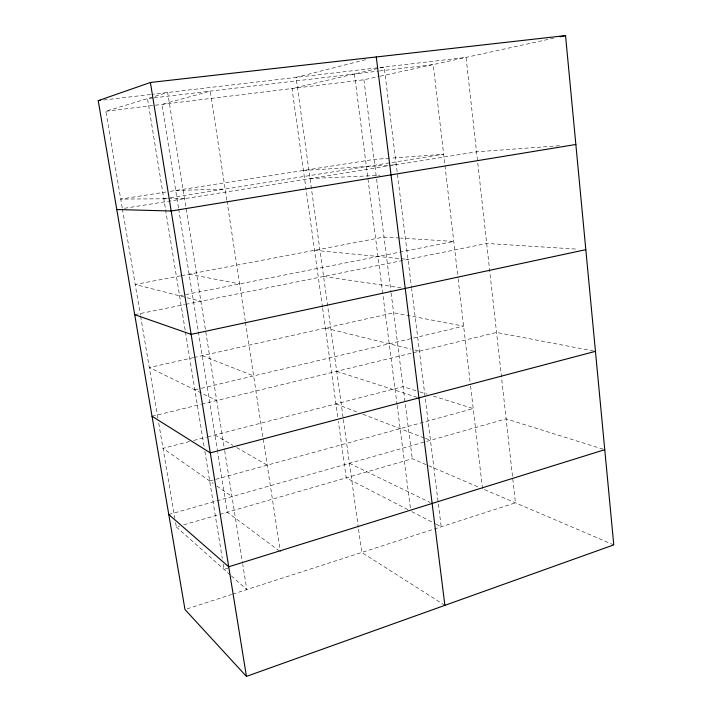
<?xml version="1.0" encoding="UTF-8"?>
<svg xmlns="http://www.w3.org/2000/svg" width="712" height="712" viewBox="0 0 712 712"><rect width="100%" height="100%" fill="white"/><g stroke="black" fill="none" stroke-linecap="round" stroke-linejoin="round"><path stroke-width="0.53" stroke-dasharray="3.56 2.67" d="M187.105 608.858L231.569 594.502M232.628 594.155L515.435 502.832L466.057 57.396L152.074 94.322M228.294 568.043L224.049 569.369L223.159 563.913M122.224 207.842L105.848 111.259L167.667 92.489L224.52 449.655M175.606 522.608L176.345 526.978L179.531 526.052M183.776 524.824L218.824 514.687M219.883 514.384L412.266 458.733L478.446 487.026M168.788 514.509L215.816 501.168M216.884 500.865L506.125 418.87L603.705 449.37M209.675 480.974L473.204 408.572L433.421 396.139M189.499 441.52L163.004 448.329L213.244 483.475M193.735 440.434L206.453 437.168M207.512 436.892L403.072 386.652L418.772 391.555M365.567 59.692L296.05 77.386L343.22 418.407M152.039 416.271L200.633 404.443M201.719 404.185L496.549 332.451L594.369 351.149M194.865 389.838L200.259 388.556M201.274 388.316L463.628 326.158L393.647 312.782L194.643 357.362M193.566 357.602L149.306 367.526L216.706 400.536M105.848 111.259L363.921 79.762L379.087 76.442M380.163 76.202L553.651 38.208M134.71 314.668L184.639 304.567M185.725 304.353L486.688 243.477L578.108 249.191M179.575 295.827L453.775 241.421L400.607 238.093M180.51 275.838L135.218 284.471L185.974 297.465M181.587 275.633L383.99 237.06L399.494 238.03M163.805 198.799L169.278 197.927M170.373 197.749L443.647 154.264L390.648 158.189M124.466 208.296L476.524 151.834L560.406 145.622M166.003 192L120.737 199.084L184.568 198.657M170.319 191.323L374.085 159.408L389.544 158.269M153.018 97.953L147.518 98.603L165.398 208.607M154.121 97.82L378.499 71.102M379.594 70.969L433.225 64.587L458.003 277.778M103.712 100.009L150.971 94.447M303.437 170.471L390.728 165.05M391.84 164.979L396.272 164.703M310.04 178.534L379.923 175.375M175.704 190.478L225.161 189.036M314.544 250.295L408.02 259.39M323.586 276.47L400.874 287.79M189.134 274.2L239.615 283.91M325.375 328.081L410.788 349.094M415.096 350.153L419.413 351.221M187.042 297.732L200.9 301.283M419.813 391.885L427.147 394.181M336.714 371.335L417.873 397.545M335.93 403.9L357.691 412.284M362.871 414.277L424.405 437.987M425.411 438.37L430.466 440.319M202.208 355.671L253.632 375.918M484.516 489.616L613.78 544.876M349.432 463.289L430.137 502.485M407.86 509.623L346.228 477.841L338.351 421.299M411.776 511.643L435.317 523.774M436.296 524.281L441.2 526.809L411.652 288.645M214.926 434.988L232.993 445.409M236.802 447.608L267.231 465.167M444.884 605.342L361.767 552.459L358.412 528.242M216.822 485.976L231.996 496.584M279.54 551.133L227.315 512.231L217.721 452.396M176.345 526.978L230.546 575.145M231.356 575.866L246.797 589.581L242.792 564.42M122.411 208.936L140.406 315.069M140.593 316.164L158.002 418.843M158.749 423.213L174.858 518.238M165.576 209.702L185.262 330.804M185.44 331.899L204.148 446.94M204.86 451.328L222.278 558.457M178.498 207.877L161.9 104.415L210.245 91.136L226.825 199.939M178.667 208.963L198.194 330.688M198.372 331.774L217.543 451.31M224.698 450.74L242.614 563.326M226.986 201.024L245.284 321.148M245.453 322.242L280.421 551.791M343.371 419.502L358.261 527.138M322.483 307.264L292.027 88.537L384.151 67.026L411.545 287.808M322.634 308.358L337.746 416.947M363.921 79.762L376.452 178M376.595 179.095L390.986 291.929M391.128 293.033L412.266 458.733M354.425 73.968L397.038 404.398M397.163 405.422L410.655 510.032M458.127 278.837L470.454 384.934M470.588 386.038L482.522 488.77"/><path stroke-width="1.07" d="M246.432 676.4L613.78 544.876L565.542 35.6L150.401 82.476L98.22 100.659L184.987 609.543L246.432 676.4L150.401 82.476M604.764 449.699L228.712 566.797L168.788 514.509M595.454 351.354L210.298 452.877L152.039 416.271M560.139 36.784L565.542 35.6M585.825 249.672L191.136 334.373L134.71 314.668M575.857 144.483L171.191 211.01L116.786 209.524M98.22 100.659L100.419 100.401M376.265 56.969L444.884 605.342"/></g></svg>
